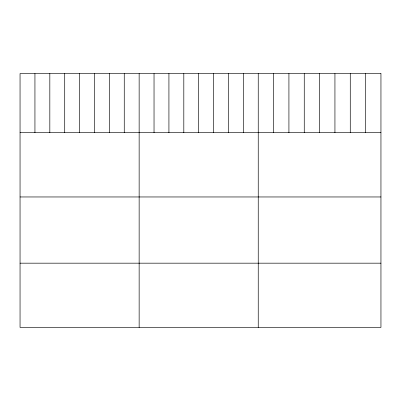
<?xml version="1.0" encoding="UTF-8"?>
<svg xmlns="http://www.w3.org/2000/svg" width="401" height="401" viewBox="0 0 401 401"><rect width="100%" height="100%" fill="white"/><g stroke="black" fill="none" stroke-linecap="round" stroke-linejoin="round"><path stroke-width="0.6" d="M20.05 132.696L380.95 132.696M20.05 196.961L380.95 196.961M20.05 263.176L380.95 263.176M365.612 73.553L365.612 132.696M350.273 73.553L350.273 132.696M334.935 73.553L334.935 132.696M319.597 73.553L319.597 132.696M304.259 73.553L304.259 132.696M288.92 73.553L288.92 132.696M273.582 73.553L273.582 132.696M258.244 73.553L258.244 327.447M243.357 73.553L243.357 132.696M228.47 73.553L228.47 132.696M213.583 73.553L213.583 132.696M198.695 73.553L198.695 132.696M183.808 73.553L183.808 132.696M168.921 73.553L168.921 132.696M154.034 73.553L154.034 132.696M139.147 73.553L139.147 327.447M124.26 73.553L124.26 132.696M109.373 73.553L109.373 132.696M94.486 73.553L94.486 132.696M79.599 73.553L79.599 132.696M64.711 73.553L64.711 132.696M49.824 73.553L49.824 132.696M34.937 73.553L34.937 132.696M380.95 73.553L20.05 73.553L20.05 327.447L380.95 327.447L380.95 73.553"/></g></svg>
